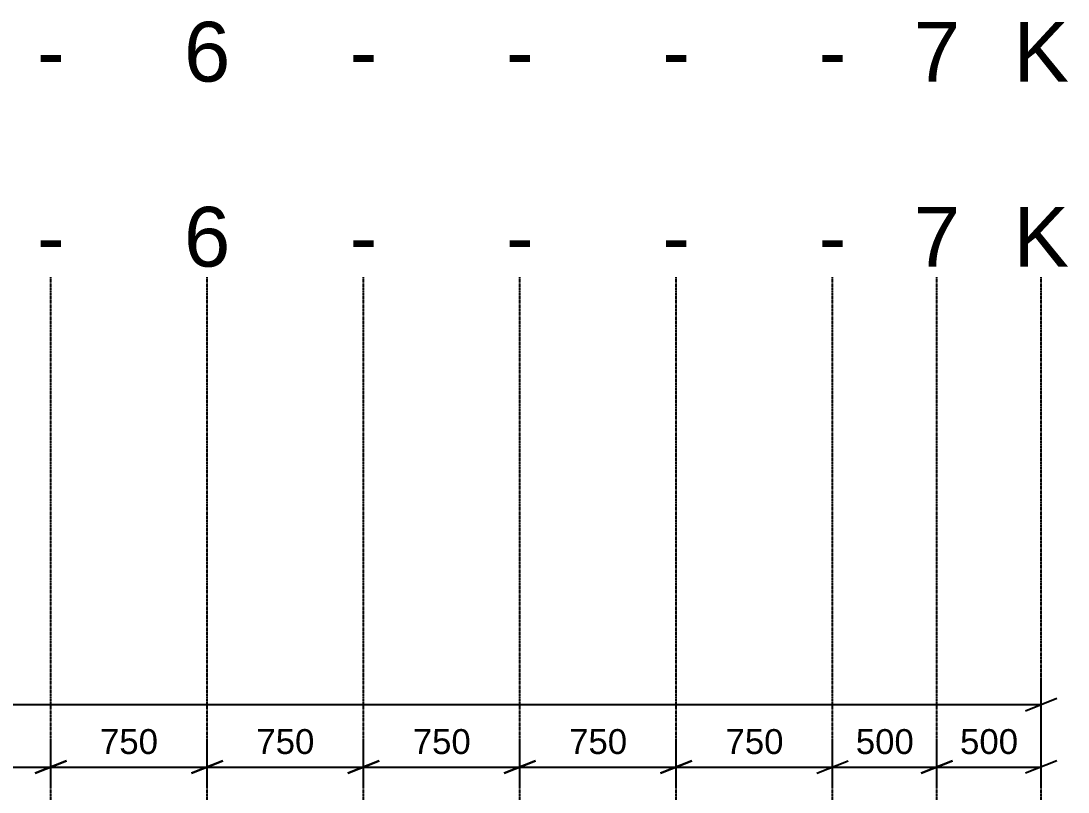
# Model space of a CAD drawing. Header units: millimetres. Extents: x -57554 to 16546, y 2142 to 98430.
# Drawn here: x -17489 to -12467, y 68035 to 71733 of the extents above; entities that cross this region are included whole.
import ezdxf

# ---------------------------------------------------------------- set-up
doc = ezdxf.new("R2010")
doc.units = ezdxf.units.MM
doc.linetypes.add('DXK_LINE_DOT3', pattern=[5.9187, 2.979, -0.9799, 0.9799, -0.9799])
doc.layers.add('S-Z23-A_DIMENSIONS', color=7, linetype='Continuous')
doc.styles.add('Arial', font='ARIAL.TTF', dxfattribs={"height": 0.2})

msp = doc.modelspace()

# ---------------------------------------------------------------- linework, layer by layer
at = {"color": 1, "linetype": 'DXK_LINE_DOT3'}
for p, q in [((-17346.4, 58005), (-17346.4, 70505)), ((-16596.4, 58005), (-16596.4, 70505)), ((-15846.4, 58005), (-15846.4, 70505)), ((-15096.4, 58005), (-15096.4, 70505)), ((-14346.4, 58005), (-14346.4, 70505)), ((-13596.4, 58005), (-13596.4, 70505)), ((-13096.4, 58005), (-13096.4, 70505)), ((-12596.4, 58005), (-12596.4, 70505))]:
    msp.add_line(p, q, dxfattribs=at)
at = {"layer": 'S-Z23-A_DIMENSIONS'}
for p, q in [((-12596.4, 68055), (-12596.4, 68580)), ((-29596.4, 68455), (-12596.4, 68455)), ((-12671.4, 68425), (-12521.4, 68485)), ((-17346.4, 68055), (-17346.4, 68280)), ((-17346.4, 68055), (-17346.4, 68280)), ((-16596.4, 68055), (-16596.4, 68280)), ((-16596.4, 68055), (-16596.4, 68280)), ((-15846.4, 68055), (-15846.4, 68280)), ((-15846.4, 68055), (-15846.4, 68280)), ((-15096.4, 68055), (-15096.4, 68280)), ((-15096.4, 68055), (-15096.4, 68280)), ((-14346.4, 68055), (-14346.4, 68280)), ((-14346.4, 68055), (-14346.4, 68280)), ((-13596.4, 68055), (-13596.4, 68280)), ((-13596.4, 68055), (-13596.4, 68280)), ((-13096.4, 68055), (-13096.4, 68280)), ((-13096.4, 68055), (-13096.4, 68280)), ((-12596.4, 68055), (-12596.4, 68280)), ((-18096.4, 68155), (-17346.4, 68155)), ((-17421.4, 68125), (-17271.4, 68185)), ((-17271.4, 68185), (-17421.4, 68125)), ((-17346.4, 68155), (-16596.4, 68155)), ((-16671.4, 68125), (-16521.4, 68185)), ((-16521.4, 68185), (-16671.4, 68125)), ((-16596.4, 68155), (-15846.4, 68155)), ((-15771.4, 68185), (-15921.4, 68125)), ((-15921.4, 68125), (-15771.4, 68185)), ((-15846.4, 68155), (-15096.4, 68155)), ((-15171.4, 68125), (-15021.4, 68185)), ((-15021.4, 68185), (-15171.4, 68125)), ((-15096.4, 68155), (-14346.4, 68155)), ((-14271.4, 68185), (-14421.4, 68125)), ((-14421.4, 68125), (-14271.4, 68185)), ((-14346.4, 68155), (-13596.4, 68155)), ((-13671.4, 68125), (-13521.4, 68185)), ((-13671.4, 68125), (-13521.4, 68185)), ((-13596.4, 68155), (-13096.4, 68155)), ((-13021.4, 68185), (-13171.4, 68125)), ((-13096.4, 68155), (-12596.4, 68155)), ((-12521.4, 68185), (-12671.4, 68125))]:
    msp.add_line(p, q, dxfattribs=at)

# ---------------------------------------------------------------- texts
at = {"color": 5, "linetype": 'Continuous', "style": 'Arial'}
for s, p in [('6', (-16707.6, 71442.5)), ('7', (-13207.6, 71442.5)), ('K', (-12729.7, 71442.5)), ('-', (-17413, 71442.5)), ('-', (-15913, 71442.5)), ('-', (-15163, 71442.5)), ('-', (-14413, 71442.5)), ('-', (-13663, 71442.5)), ('6', (-16707.6, 70555)), ('7', (-13207.6, 70555)), ('K', (-12729.7, 70555)), ('-', (-17413, 70555)), ('-', (-15913, 70555)), ('-', (-15163, 70555)), ('-', (-14413, 70555)), ('-', (-13663, 70555))]:
    msp.add_text(s, height=286.5, dxfattribs=at).set_placement(p)

# ---------------------------------------------------------------- wipeouts: each hides what was drawn before it
for points in [[(-16807.4, 68192.5), (-16807.4, 68367.5), (-17135.3, 68367.5), (-17135.3, 68192.5)], [(-16057.4, 68192.5), (-16057.4, 68367.5), (-16385.3, 68367.5), (-16385.3, 68192.5)], [(-15307.4, 68192.5), (-15307.4, 68367.5), (-15635.3, 68367.5), (-15635.3, 68192.5)], [(-14557.4, 68192.5), (-14557.4, 68367.5), (-14885.3, 68367.5), (-14885.3, 68192.5)], [(-13807.4, 68192.5), (-13807.4, 68367.5), (-14135.3, 68367.5), (-14135.3, 68192.5)]]:
    msp.add_wipeout(points).dxf.layer = 'S-Z23-A_DIMENSIONS'

# ---------------------------------------------------------------- next in the draw order: texts
at = {"layer": 'S-Z23-A_DIMENSIONS', "style": 'Arial'}
for p in [(-17110.3, 68217.5), (-16360.3, 68217.5), (-15610.3, 68217.5), (-14860.3, 68217.5), (-14110.3, 68217.5)]:
    msp.add_text('750', height=119.38, dxfattribs=at).set_placement(p)

# ---------------------------------------------------------------- next in the draw order: wipeouts: each hides what was drawn before it
msp.add_wipeout([(-13182.4, 68192.5), (-13182.4, 68367.5), (-13510.3, 68367.5), (-13510.3, 68192.5)]).dxf.layer = 'S-Z23-A_DIMENSIONS'

# ---------------------------------------------------------------- next in the draw order: linework, layer by layer
at = {"layer": 'S-Z23-A_DIMENSIONS'}
msp.add_line((-13171.4, 68125), (-13021.4, 68185), dxfattribs=at)

# ---------------------------------------------------------------- next in the draw order: texts
at = {"layer": 'S-Z23-A_DIMENSIONS', "style": 'Arial'}
msp.add_text('500', height=119.38, dxfattribs=at).set_placement((-13485.3, 68217.5))

# ---------------------------------------------------------------- next in the draw order: wipeouts: each hides what was drawn before it
msp.add_wipeout([(-12682.4, 68192.5), (-12682.4, 68367.5), (-13010.3, 68367.5), (-13010.3, 68192.5)]).dxf.layer = 'S-Z23-A_DIMENSIONS'

# ---------------------------------------------------------------- next in the draw order: texts
msp.add_text('500', height=119.38, dxfattribs=at).set_placement((-12985.3, 68217.5))

doc.saveas('drawing.dxf')
